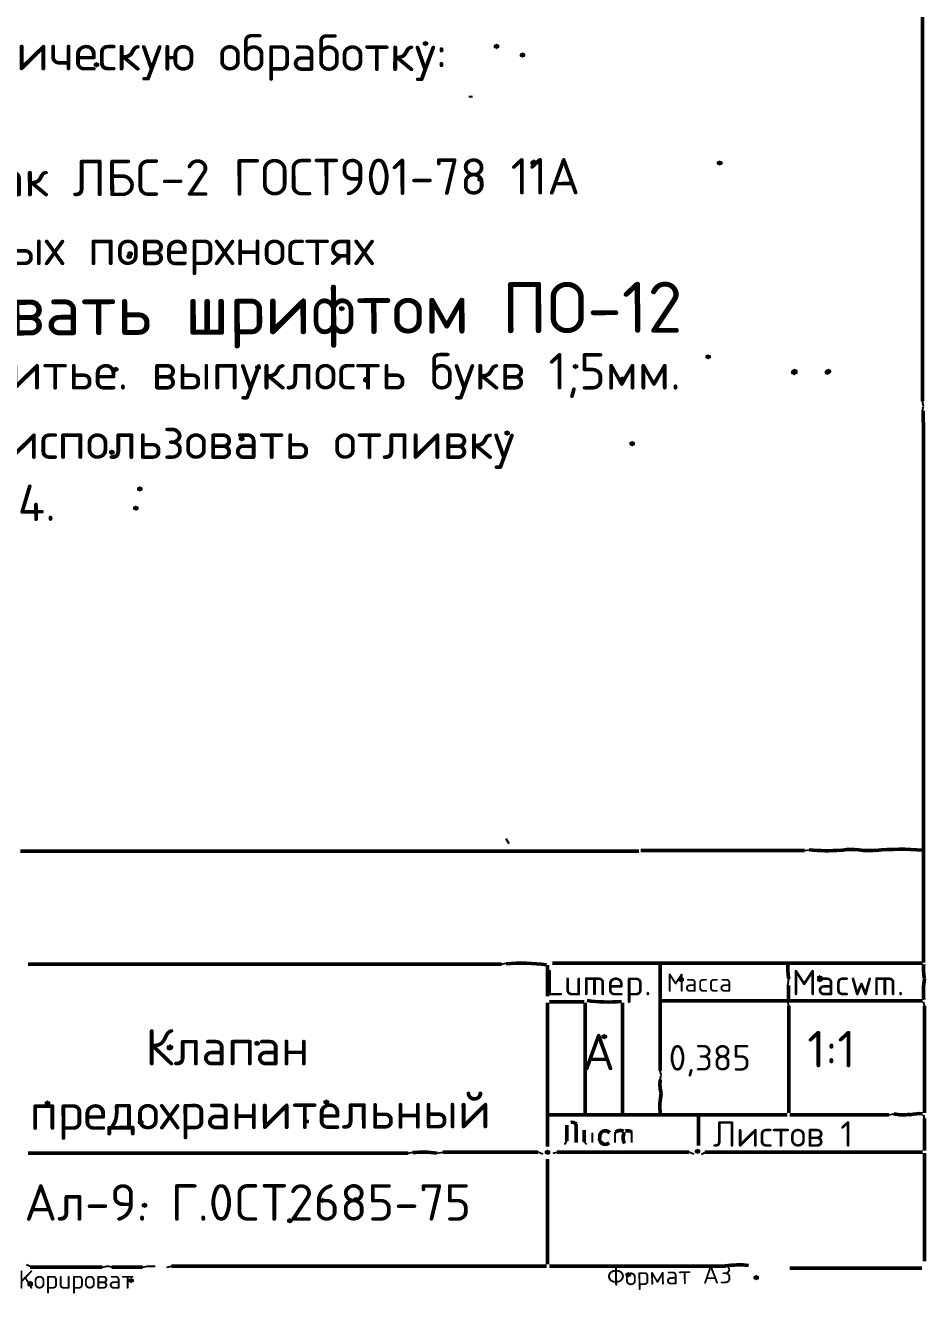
# Model space of a CAD drawing. Header units: millimetres. Extents: x -6 to 427, y -3 to 297.
# Drawn here: x 297.1 to 420.3, y -3.4 to 170.3 of the extents above; entities that cross this region are included whole.
import ezdxf

# ---------------------------------------------------------------- set-up
doc = ezdxf.new("R2010")
doc.units = ezdxf.units.MM
for name, color, linetype, lineweight in [('DIMS', 4, 'Continuous', 25), ('MAIN', 7, 'Continuous', 50), ('TEXT', 7, 'Continuous', 25), ('THIN', 3, 'Continuous', 25)]:
    doc.layers.add(name, color=color, linetype=linetype, lineweight=lineweight)
doc.styles.add('ESKD', font='isocpeur.ttf', dxfattribs={"oblique": 15})

msp = doc.modelspace()

# ---------------------------------------------------------------- hatches: boundary and pattern name
at = {"layer": 'DIMS'}
h = msp.add_hatch(color=256, dxfattribs=at)
h.dxf.hatch_style = 1
h.paths.add_polyline_path([(351.878, 168.214), (351.746, 168.082), (351.614, 168.082), (351.482, 167.95), (351.482, 167.686), (351.614, 167.554), (351.746, 167.554), (351.878, 167.422), (352.009, 167.554), (352.141, 167.554), (352.273, 167.686), (352.273, 167.95), (352.141, 168.082), (352.009, 168.082)])
h = msp.add_hatch(color=256, dxfattribs=at)
h.dxf.hatch_style = 1
h.paths.add_polyline_path([(361.628, 167.818), (361.496, 167.686), (361.365, 167.686), (361.233, 167.554), (361.233, 167.29), (361.365, 167.157), (361.496, 167.157), (361.628, 167.025), (361.76, 167.157), (361.892, 167.157), (362.024, 167.29), (362.024, 167.554), (361.892, 167.686), (361.76, 167.686)])
h = msp.add_hatch(color=256, dxfattribs=at)
h.dxf.hatch_style = 1
h.paths.add_polyline_path([(306.814, 165.308), (306.682, 165.176), (306.551, 165.176), (306.419, 165.044), (306.419, 164.78), (306.551, 164.648), (306.682, 164.648), (306.814, 164.516), (306.946, 164.648), (307.078, 164.648), (307.209, 164.78), (307.209, 165.044), (307.078, 165.176), (306.946, 165.176)])
h = msp.add_hatch(color=256, dxfattribs=at)
h.dxf.hatch_style = 1
h.paths.add_polyline_path([(365.186, 166.629), (365.054, 166.497), (364.922, 166.497), (364.791, 166.365), (364.791, 166.101), (364.922, 165.969), (365.054, 165.969), (365.186, 165.837), (365.318, 165.969), (365.449, 165.969), (365.581, 166.101), (365.581, 166.365), (365.449, 166.497), (365.318, 166.497)])
h = msp.add_hatch(color=256, dxfattribs=at)
h.dxf.hatch_style = 1
h.paths.add_polyline_path([(366.767, 151.967), (366.635, 151.835), (366.504, 151.835), (366.24, 151.571), (366.24, 151.307), (366.372, 151.175), (366.504, 151.175), (366.635, 151.043), (366.767, 151.175), (366.899, 151.175), (367.162, 151.439), (367.162, 151.703), (367.031, 151.835), (366.899, 151.835)])
h = msp.add_hatch(color=256, dxfattribs=at)
h.dxf.hatch_style = 1
h.paths.add_polyline_path([(392.198, 151.835), (392.066, 151.703), (391.934, 151.703), (391.802, 151.571), (391.802, 151.307), (391.934, 151.175), (392.066, 151.175), (392.198, 151.043), (392.329, 151.175), (392.461, 151.175), (392.593, 151.307), (392.593, 151.571), (392.461, 151.703), (392.329, 151.703)])
h = msp.add_hatch(color=256, dxfattribs=at)
h.dxf.hatch_style = 1
h.paths.add_polyline_path([(359.388, 149.59), (359.256, 149.458), (359.125, 149.458), (358.993, 149.326), (358.993, 149.061), (359.125, 148.929), (359.256, 148.929), (359.388, 148.797), (359.52, 148.929), (359.652, 148.929), (359.784, 149.061), (359.784, 149.326), (359.652, 149.458), (359.52, 149.458)])
h = msp.add_hatch(color=256, dxfattribs=at)
h.dxf.hatch_style = 1
h.paths.add_polyline_path([(311.426, 139.419), (311.294, 139.287), (311.162, 139.287), (311.031, 139.155), (311.031, 138.891), (310.899, 138.759), (310.899, 138.494), (311.031, 138.362), (311.162, 138.362), (311.294, 138.23), (311.426, 138.362), (311.558, 138.362), (311.689, 138.494), (311.689, 138.759), (311.821, 138.891), (311.821, 139.155), (311.689, 139.287), (311.558, 139.287)])
h = msp.add_hatch(color=256, dxfattribs=at)
h.dxf.hatch_style = 1
h.paths.add_polyline_path([(340.414, 131.89), (340.282, 131.758), (340.151, 131.758), (340.019, 131.626), (340.019, 131.362), (340.151, 131.229), (340.282, 131.229), (340.414, 131.097), (340.546, 131.229), (340.678, 131.229), (340.809, 131.362), (340.809, 131.626), (340.678, 131.758), (340.546, 131.758)])
h = msp.add_hatch(color=256, dxfattribs=at)
h.dxf.hatch_style = 1
h.paths.add_polyline_path([(390.616, 125.286), (390.485, 125.153), (390.353, 125.153), (390.221, 125.021), (390.221, 124.757), (390.353, 124.625), (390.485, 124.625), (390.616, 124.493), (390.748, 124.625), (390.88, 124.625), (391.012, 124.757), (391.012, 125.021), (390.88, 125.153), (390.748, 125.153)])
h = msp.add_hatch(color=256, dxfattribs=at)
h.dxf.hatch_style = 1
h.paths.add_polyline_path([(309.449, 123.568), (309.318, 123.436), (309.186, 123.436), (309.054, 123.304), (309.054, 123.04), (309.186, 122.908), (309.318, 122.908), (309.449, 122.776), (309.581, 122.908), (309.713, 122.908), (309.845, 123.04), (309.845, 123.304), (309.713, 123.436), (309.581, 123.436)])
h = msp.add_hatch(color=256, dxfattribs=at)
h.dxf.hatch_style = 1
h.paths.add_polyline_path([(328.951, 123.833), (328.819, 123.7), (328.687, 123.7), (328.555, 123.568), (328.555, 123.304), (328.687, 123.172), (328.819, 123.172), (328.951, 123.04), (329.082, 123.172), (329.214, 123.172), (329.346, 123.304), (329.346, 123.568), (329.214, 123.7), (329.082, 123.7)])
h = msp.add_hatch(color=256, dxfattribs=at)
h.dxf.hatch_style = 1
h.paths.add_polyline_path([(372.433, 123.965), (372.301, 123.833), (372.169, 123.833), (372.038, 123.7), (372.038, 123.436), (372.169, 123.304), (372.301, 123.304), (372.433, 123.172), (372.565, 123.304), (372.696, 123.304), (372.828, 123.436), (372.828, 123.7), (372.696, 123.833), (372.565, 123.833)])
h = msp.add_hatch(color=256, dxfattribs=at)
h.dxf.hatch_style = 1
h.paths.add_polyline_path([(343.84, 122.247), (343.708, 122.115), (343.576, 122.115), (343.313, 121.851), (343.313, 121.587), (343.445, 121.455), (343.576, 121.455), (343.708, 121.323), (343.84, 121.455), (343.972, 121.455), (344.235, 121.719), (344.235, 121.983), (344.104, 122.115), (343.972, 122.115)])
h = msp.add_hatch(color=256, dxfattribs=at)
h.dxf.hatch_style = 1
h.paths.add_polyline_path([(378.889, 122.247), (378.758, 122.115), (378.626, 122.115), (378.494, 121.983), (378.494, 121.719), (378.626, 121.587), (378.758, 121.587), (378.889, 121.455), (379.021, 121.587), (379.153, 121.587), (379.285, 121.719), (379.285, 121.983), (379.153, 122.115), (379.021, 122.115)])
h = msp.add_hatch(color=256, dxfattribs=at)
h.dxf.hatch_style = 1
h.paths.add_polyline_path([(402.475, 123.304), (402.344, 123.172), (402.212, 123.172), (401.948, 122.908), (401.948, 122.644), (402.08, 122.512), (402.212, 122.512), (402.344, 122.38), (402.475, 122.38), (402.607, 122.512), (402.739, 122.512), (402.871, 122.644), (402.871, 123.04), (402.739, 123.172), (402.607, 123.172)])
h = msp.add_hatch(color=256, dxfattribs=at)
h.dxf.hatch_style = 1
h.paths.add_polyline_path([(407.087, 123.304), (406.955, 123.172), (406.824, 123.172), (406.56, 122.908), (406.56, 122.644), (406.692, 122.512), (406.824, 122.512), (406.955, 122.38), (407.087, 122.512), (407.219, 122.512), (407.482, 122.776), (407.482, 123.04), (407.351, 123.172), (407.219, 123.172)])
h = msp.add_hatch(color=256, dxfattribs=at)
h.dxf.hatch_style = 1
h.paths.add_polyline_path([(363.078, 114.851), (362.946, 114.718), (362.814, 114.718), (362.682, 114.586), (362.682, 114.322), (362.814, 114.19), (362.946, 114.19), (363.078, 114.058), (363.209, 114.19), (363.341, 114.19), (363.473, 114.322), (363.473, 114.586), (363.341, 114.718), (363.209, 114.718)])
h = msp.add_hatch(color=256, dxfattribs=at)
h.dxf.hatch_style = 1
h.paths.add_polyline_path([(326.711, 114.058), (326.579, 113.926), (326.447, 113.926), (326.315, 113.794), (326.315, 113.53), (326.447, 113.398), (326.579, 113.398), (326.711, 113.266), (326.842, 113.398), (326.974, 113.398), (327.106, 113.53), (327.106, 113.794), (326.974, 113.926), (326.842, 113.926)])
h = msp.add_hatch(color=256, dxfattribs=at)
h.dxf.hatch_style = 1
h.paths.add_polyline_path([(380.207, 113.398), (380.075, 113.266), (379.944, 113.266), (379.812, 113.133), (379.812, 112.869), (379.944, 112.737), (380.075, 112.737), (380.207, 112.605), (380.339, 112.737), (380.471, 112.737), (380.602, 112.869), (380.602, 113.133), (380.471, 113.266), (380.339, 113.266)])
h = msp.add_hatch(color=256, dxfattribs=at)
h.dxf.hatch_style = 1
h.paths.add_polyline_path([(308.922, 112.209), (308.791, 112.077), (308.659, 112.077), (308.527, 111.945), (308.527, 111.68), (308.659, 111.548), (308.791, 111.548), (308.922, 111.416), (309.054, 111.548), (309.186, 111.548), (309.318, 111.68), (309.318, 111.945), (309.186, 112.077), (309.054, 112.077)])
h = msp.add_hatch(color=256, dxfattribs=at)
h.dxf.hatch_style = 1
h.paths.add_polyline_path([(312.744, 107.189), (312.612, 107.057), (312.48, 107.057), (312.348, 106.925), (312.348, 106.661), (312.48, 106.529), (312.612, 106.529), (312.744, 106.397), (312.875, 106.529), (313.007, 106.529), (313.139, 106.661), (313.139, 106.925), (313.007, 107.057), (312.875, 107.057)])
h = msp.add_hatch(color=256, dxfattribs=at)
h.dxf.hatch_style = 1
h.paths.add_polyline_path([(312.216, 104.548), (312.085, 104.416), (311.953, 104.416), (311.821, 104.284), (311.821, 104.019), (311.953, 103.887), (312.085, 103.887), (312.216, 103.755), (312.348, 103.887), (312.48, 103.887), (312.612, 104.019), (312.612, 104.284), (312.48, 104.416), (312.348, 104.416)])
h = msp.add_hatch(color=256, dxfattribs=at)
h.dxf.hatch_style = 1
h.paths.add_polyline_path([(405.901, 40.221), (405.769, 40.089), (405.638, 40.089), (405.506, 39.957), (405.506, 39.428), (405.638, 39.296), (405.769, 39.296), (405.901, 39.164), (406.033, 39.296), (406.165, 39.296), (406.296, 39.428), (406.296, 39.957), (406.165, 40.089), (406.033, 40.089)])
h = msp.add_hatch(color=256, dxfattribs=at)
h.dxf.hatch_style = 1
h.paths.add_polyline_path([(386.927, 39.957), (386.795, 39.825), (386.664, 39.825), (386.532, 39.692), (386.532, 39.428), (386.664, 39.296), (386.795, 39.296), (386.927, 39.164), (387.059, 39.296), (387.191, 39.296), (387.322, 39.428), (387.322, 39.692), (387.191, 39.825), (387.059, 39.825)])
h = msp.add_hatch(color=256, dxfattribs=at)
h.dxf.hatch_style = 1
h.paths.add_polyline_path([(376.386, 32.163), (376.254, 32.031), (376.122, 32.031), (375.991, 31.899), (375.991, 31.635), (376.122, 31.503), (376.254, 31.503), (376.386, 31.371), (376.518, 31.503), (376.649, 31.503), (376.781, 31.635), (376.781, 31.899), (376.649, 32.031), (376.518, 32.031)])
h = msp.add_hatch(color=256, dxfattribs=at)
h.dxf.hatch_style = 1
h.paths.add_polyline_path([(316.828, 30.71), (316.696, 30.578), (316.565, 30.578), (316.433, 30.446), (316.433, 30.05), (316.565, 29.918), (316.696, 29.918), (316.828, 29.786), (316.96, 29.918), (317.092, 29.918), (317.355, 30.182), (317.355, 30.446), (317.224, 30.578), (317.092, 30.578), (316.96, 30.71)])
h = msp.add_hatch(color=256, dxfattribs=at)
h.dxf.hatch_style = 1
h.paths.add_polyline_path([(328.819, 31.239), (328.687, 31.107), (328.555, 31.107), (328.424, 30.975), (328.424, 30.71), (328.555, 30.578), (328.687, 30.578), (328.819, 30.446), (328.951, 30.578), (329.082, 30.578), (329.214, 30.71), (329.214, 30.975), (329.082, 31.107), (328.951, 31.107)])
h = msp.add_hatch(color=256, dxfattribs=at)
h.dxf.hatch_style = 1
h.paths.add_polyline_path([(300.094, 23.049), (299.962, 22.917), (299.831, 22.917), (299.699, 22.785), (299.699, 22.521), (299.831, 22.389), (299.962, 22.389), (300.094, 22.257), (300.226, 22.389), (300.358, 22.389), (300.489, 22.521), (300.489, 22.785), (300.358, 22.917), (300.226, 22.917)])
h = msp.add_hatch(color=256, dxfattribs=at)
h.dxf.hatch_style = 1
h.paths.add_polyline_path([(338.306, 23.181), (338.174, 23.049), (338.042, 23.049), (337.911, 22.917), (337.911, 22.653), (338.042, 22.521), (338.174, 22.521), (338.306, 22.389), (338.438, 22.521), (338.569, 22.521), (338.701, 22.653), (338.701, 22.917), (338.569, 23.049), (338.438, 23.049)])
h = msp.add_hatch(color=256, dxfattribs=at)
h.dxf.hatch_style = 1
h.paths.add_polyline_path([(312.875, 20.408), (312.744, 20.276), (312.612, 20.276), (312.48, 20.143), (312.48, 19.879), (312.612, 19.747), (312.744, 19.747), (312.875, 19.615), (313.007, 19.747), (313.139, 19.747), (313.271, 19.879), (313.271, 20.143), (313.139, 20.276), (313.007, 20.276)])
h = msp.add_hatch(color=256, dxfattribs=at)
h.dxf.hatch_style = 1
h.paths.add_polyline_path([(335.539, 20.54), (335.407, 20.408), (335.275, 20.408), (335.144, 20.276), (335.144, 20.011), (335.275, 19.879), (335.407, 19.879), (335.539, 19.747), (335.671, 19.879), (335.802, 19.879), (335.934, 20.011), (335.934, 20.276), (335.802, 20.408), (335.671, 20.408)])
h = msp.add_hatch(color=256, dxfattribs=at)
h.dxf.hatch_style = 1
h.paths.add_polyline_path([(368.612, 16.313), (368.48, 16.181), (368.348, 16.181), (368.216, 16.049), (368.216, 15.785), (368.348, 15.652), (368.48, 15.652), (368.612, 15.52), (368.744, 15.652), (368.875, 15.652), (369.007, 15.785), (369.007, 16.049), (368.875, 16.181), (368.744, 16.181)])
h = msp.add_hatch(color=256, dxfattribs=at)
h.dxf.hatch_style = 1
h.paths.add_polyline_path([(389.167, 16.445), (389.035, 16.313), (388.904, 16.313), (388.772, 16.181), (388.772, 15.917), (388.904, 15.785), (389.035, 15.785), (389.167, 15.652), (389.299, 15.785), (389.431, 15.785), (389.562, 15.917), (389.562, 16.181), (389.431, 16.313), (389.299, 16.313)])
h = msp.add_hatch(color=256, dxfattribs=at)
h.dxf.hatch_style = 1
h.paths.add_polyline_path([(313.402, 9.048), (313.271, 8.916), (313.139, 8.916), (313.007, 8.784), (313.007, 8.52), (313.139, 8.388), (313.271, 8.388), (313.402, 8.256), (313.534, 8.388), (313.666, 8.388), (313.798, 8.52), (313.798, 8.784), (313.666, 8.916), (313.534, 8.916)])
h = msp.add_hatch(color=256, dxfattribs=at)
h.dxf.hatch_style = 1
h.paths.add_polyline_path([(337.779, 9.708), (337.647, 9.576), (337.515, 9.576), (337.384, 9.444), (337.384, 9.18), (337.515, 9.048), (337.647, 9.048), (337.779, 8.916), (337.911, 9.048), (338.042, 9.048), (338.174, 9.18), (338.174, 9.444), (338.042, 9.576), (337.911, 9.576)])
h = msp.add_hatch(color=256, dxfattribs=at)
h.dxf.hatch_style = 1
h.paths.add_polyline_path([(342.391, 9.841), (342.259, 9.708), (342.127, 9.708), (341.995, 9.576), (341.995, 9.312), (342.127, 9.18), (342.259, 9.18), (342.391, 9.048), (342.522, 9.18), (342.654, 9.18), (342.786, 9.312), (342.786, 9.576), (342.654, 9.708), (342.522, 9.708)])
h = msp.add_hatch(color=256, dxfattribs=at)
h.dxf.hatch_style = 1
h.paths.add_polyline_path([(333.299, 6.935), (333.167, 6.803), (333.035, 6.803), (332.904, 6.67), (332.904, 6.406), (333.035, 6.274), (333.167, 6.274), (333.299, 6.142), (333.431, 6.274), (333.562, 6.274), (333.694, 6.406), (333.694, 6.67), (333.562, 6.803), (333.431, 6.803)])
h = msp.add_hatch(color=256, dxfattribs=at)
h.dxf.hatch_style = 1
h.paths.add_polyline_path([(297.722, -1.651), (297.591, -1.783), (297.459, -1.783), (297.327, -1.915), (297.327, -2.312), (297.459, -2.444), (297.591, -2.444), (297.722, -2.576), (297.854, -2.444), (297.986, -2.444), (298.118, -2.312), (298.118, -1.915), (297.986, -1.783), (297.854, -1.783)])
h = msp.add_hatch(color=256, dxfattribs=at)
h.dxf.hatch_style = 1
h.paths.add_polyline_path([(311.558, -1.255), (311.426, -1.387), (311.294, -1.387), (311.162, -1.519), (311.162, -1.783), (311.294, -1.915), (311.426, -1.915), (311.558, -2.047), (311.689, -1.915), (311.821, -1.915), (311.953, -1.783), (311.953, -1.519), (311.821, -1.387), (311.689, -1.387)])
h = msp.add_hatch(color=256, dxfattribs=at)
h.dxf.hatch_style = 1
h.paths.add_polyline_path([(379.68, -0.462), (379.548, -0.594), (379.416, -0.594), (379.285, -0.726), (379.285, -0.991), (379.416, -1.123), (379.548, -1.123), (379.68, -1.255), (379.812, -1.123), (379.944, -1.123), (380.075, -0.991), (380.075, -0.726), (379.944, -0.594), (379.812, -0.594)])
h = msp.add_hatch(color=256, dxfattribs=at)
h.dxf.hatch_style = 1
h.paths.add_polyline_path([(397.205, -0.859), (397.073, -0.991), (396.941, -0.991), (396.809, -1.123), (396.809, -1.387), (396.941, -1.519), (397.073, -1.519), (397.205, -1.651), (397.336, -1.519), (397.468, -1.519), (397.6, -1.387), (397.6, -1.123), (397.468, -0.991), (397.336, -0.991)])

# ---------------------------------------------------------------- linework, layer by layer
at = {"layer": 'MAIN'}
for p, q in [((420, 118.813), (420, 192.65)), ((420.066, 115.905), (420.066, 117.495)), ((420.132, 41.938), (420.132, 115.907)), ((296.405, 57.154), (381.13, 57.154)), ((381.393, 57.26), (403.793, 57.26)), ((369.271, 41.806), (420, 41.806)), ((297.459, 41.674), (362.287, 41.674)), ((368.612, 37.315), (368.612, 41.542)), ((384.028, 27.144), (384.028, 41.674)), ((401.619, 36.916), (401.619, 38.77)), ((368.875, 36.522), (373.619, 36.522)), ((384.16, 36.654), (420, 36.654)), ((368.612, 16.709), (368.612, 36.39)), ((373.751, 21.2), (373.751, 36.39)), ((378.889, 21.2), (378.889, 36.39)), ((401.685, 21.332), (401.685, 35.994)), ((420.264, 21.332), (420.264, 35.994)), ((368.744, 21.068), (401.421, 21.068)), ((389.299, 16.841), (389.299, 20.936)), ((401.816, 21.068), (415.388, 21.068)), ((371.26, 17.502), (371.26, 19.615)), ((372.552, 17.237), (372.552, 19.747)), ((420.264, 16.181), (420.264, 20.54)), ((373.632, 17.369), (373.632, 18.955)), ((297.459, 15.785), (349.506, 15.785)), ((354.249, 15.917), (367.294, 15.917)), ((369.929, 15.917), (387.981, 15.917)), ((390.221, 15.917), (420, 15.917)), ((420.264, 0.991), (420.264, 15.785)), ((368.612, 0.594), (368.612, 14.992)), ((297.722, 0.198), (307.605, 0.198)), ((308.922, 0.198), (313.139, 0.198)), ((317.092, 0.33), (368.48, 0.33)), ((368.875, 0.33), (392.988, 0.33)), ((401.816, 0.031), (419.868, 0.031))]:
    msp.add_line(p, q, dxfattribs=at)
for centre, radius, start, end in [((406.855, 81.472), 24.239, 264.30571, 274.59196), ((410.163, 51.046), 6.364, 83.30676, 102.37473), ((412.525, 66.147), 8.908, 259.53665, 276.53878), ((417.052, 15.524), 41.904, 85.97177, 94.80462), ((364.901, 14.091), 27.735, 82.6066, 94.03498), ((407.387, 40.997), 5.85, 173.38322, 192.88546), ((425.966, 40.997), 5.85, 173.38322, 192.88546), ((430.256, 37.872), 10.146, 169.67656, 186.12084), ((376.898, 55.892), 19.393, 261.47464, 275.4843), ((389.338, 25.217), 5.324, 173.48749, 193.49901), ((393.452, 22.218), 9.444, 169.2964, 186.16288), ((417.408, 28.883), 7.834, 259.98594, 276.41593), ((419.467, 16.414), 4.799, 83.64375, 104.22445), ((372.032, 19.428), 0.611, 32.27868, 113.85762), ((376.509, 17.773), 0.778, 161.80249, 314.99611), ((376.509, 18.117), 0.755, 39.47269, 186.36273), ((378.568, 17.776), 1.115, 66.57684, 126.34682), ((380.899, 17.898), 1.919, 155.58465, 204.41535), ((379.632, 18.126), 0.746, 47.28352, 116.48796), ((351.52, 3.155), 12.788, 81.2716, 96.06188), ((394.862, -11.463), 11.951, 83.83472, 99.03022)]:
    msp.add_arc(centre, radius, start, end, dxfattribs=at)
at = {"layer": 'THIN'}
for p, q in [((357.807, 160.553), (358.334, 160.553)), ((420.132, 118.153), (420, 118.813)), ((420, 117.492), (420.132, 118.153)), ((363.341, 58.185), (362.946, 58.845)), ((403.793, 57.26), (404.452, 57.366)), ((362.287, 41.674), (362.946, 41.806)), ((401.553, 38.768), (401.685, 39.692)), ((401.685, 35.994), (401.553, 36.522)), ((420.264, 35.994), (420.132, 36.522)), ((384.16, 26.484), (384.028, 27.144)), ((384.028, 25.823), (384.16, 26.484)), ((415.388, 21.068), (416.047, 21.174)), ((420.264, 20.54), (420.132, 21.068)), ((370.984, 16.973), (371.247, 17.502)), ((374.765, 17.236), (374.765, 18.56)), ((377.875, 17.236), (377.875, 18.665)), ((380.168, 17.236), (380.168, 18.665)), ((349.506, 15.785), (350.165, 15.917)), ((353.459, 15.785), (354.249, 15.917)), ((367.953, 15.652), (367.294, 15.917)), ((369.402, 15.785), (369.929, 15.917)), ((374.014, 17), (373.645, 17.37)), ((388.64, 15.652), (387.981, 15.917)), ((389.694, 15.652), (390.221, 15.917)), ((297.749, 0.251), (297.222, 0.515)), ((307.605, 0.198), (308.264, 0.33)), ((308.922, 0.198), (308.264, 0.33)), ((313.139, 0.198), (313.798, 0.33)), ((314.856, 0.264), (313.794, 0.264)), ((316.433, 0.198), (317.092, 0.33))]:
    msp.add_line(p, q, dxfattribs=at)

# ---------------------------------------------------------------- texts
at = {"layer": 'TEXT', "style": 'ESKD'}
for s, height, rotation, p in [('размеров на механическую обработку:', 5, -0.11067, (236.32, 164.261)), ('4. Покрытие: лак ЛБС-2 ГОСТ901-78 11А', 5, 0.20331, (245.807, 146.693)), ('5. Маркировать шрифтом ПО-12', 7, 0.24651, (246.071, 127.597)), ('gеmали 0130-04-124.', 5, 0.57054, (236.584, 101.784)), ('предохранительный', 5, 0.21512, (297.664, 18.965)), ('Формат A3', 2.5, 1.20901, (376.781, -2.373))]:
    msp.add_text(s, height=height, rotation=rotation, dxfattribs=at).set_placement(p)
for s, height, p in [('нанеобрабатываемых поверхностях', 5, (237.111, 137.447)), ('ГОст. 2930-62: в литье. выпуклость букв 1,5мм.', 5, (236.847, 120.408)), ('6. Допускается использовать отливку', 5, (246.598, 110.898)), ('Lumep.', 3.5, (368.348, 37.414)), ('Macca', 2.5, (384.951, 37.914)), ('Macwm.', 3.5, (402.08, 37.414)), ('Клапан', 5, (313.534, 27.814)), ('A', 5, (373.355, 27.154)), ('1:1', 5, (404.188, 27.55)), ('0,385', 3.5, (385.214, 27.111)), ('Листов 1', 3.5, (391.275, 16.676)), ('Aл-9. Г.0CT2685-75', 5, (296.932, 6.548)), ('Kорuровaт', 2.5, (296.141, -2.769))]:
    msp.add_text(s, height=height, dxfattribs=at).set_placement(p)

doc.saveas('drawing.dxf')
